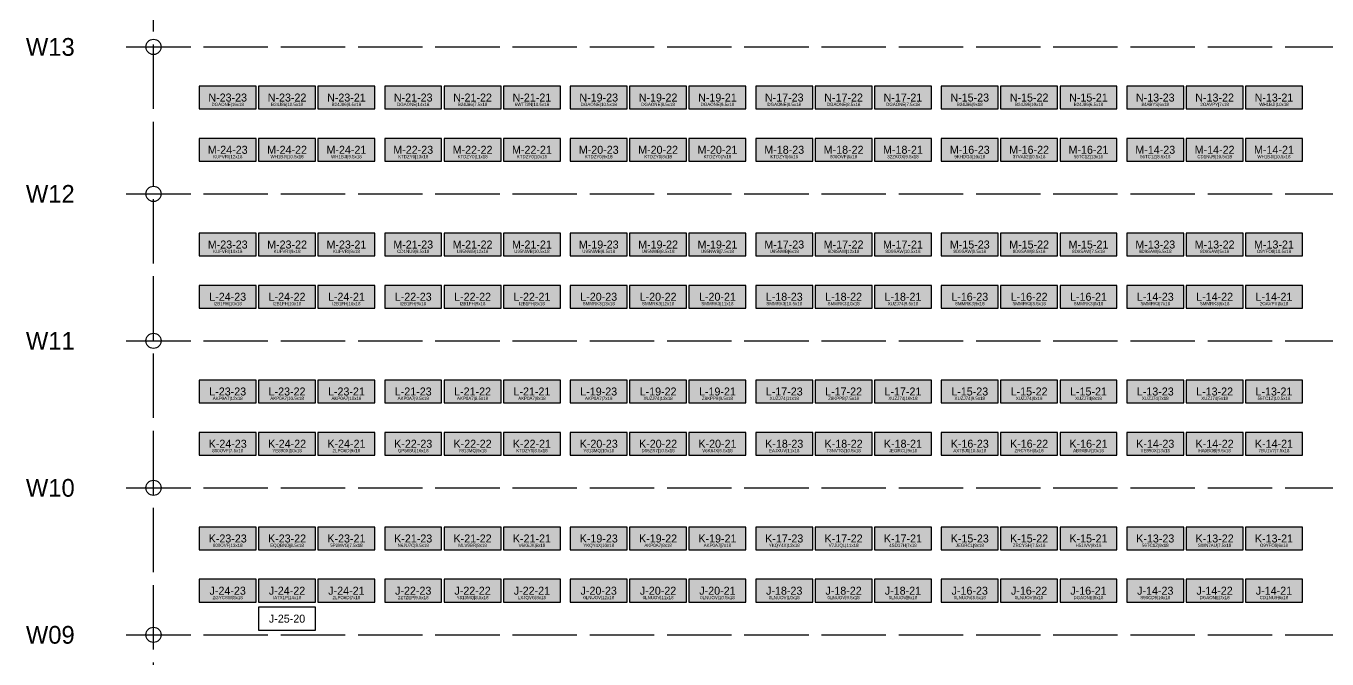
# Model space of a CAD drawing. Header units: metres. Extents: x 0 to 111, y -140 to 53.
# Drawn here: x 0.02 to 25.69, y -40.68 to -28.19 of the extents above; entities that cross this region are included whole.
import ezdxf
from ezdxf.enums import TextEntityAlignment as Align

# ---------------------------------------------------------------- set-up
doc = ezdxf.new("R2010")
doc.units = ezdxf.units.M
doc.linetypes.add('DASHED', pattern=[1.524, 1.27, -0.254])
for name, color, linetype in [('CROSS_AISLES', 4, 'Continuous'), ('LABELS', 7, 'Continuous'), ('RACK_L2', 7, 'Continuous'), ('STOCK_ONLY', 254, 'Continuous'), ('SUPPORT_POINTS', 8, 'Continuous'), ('WALKWAYS', 8, 'Continuous'), ('ZONE_A', 1, 'Continuous'), ('ZONE_B', 30, 'Continuous'), ('ZONE_C', 5, 'Continuous')]:
    doc.layers.add(name, color=color, linetype=linetype)

msp = doc.modelspace()

# ---------------------------------------------------------------- hatches: boundary and pattern name
at = {"layer": 'STOCK_ONLY'}
for points in [[(3.439, -29.826), (4.561, -29.826), (4.561, -29.375), (3.439, -29.375)], [(7.099, -29.826), (8.221, -29.826), (8.221, -29.375), (7.099, -29.375)], [(8.27, -29.826), (9.392, -29.826), (9.392, -29.375), (8.27, -29.375)], [(11.93, -29.826), (13.052, -29.826), (13.052, -29.375), (11.93, -29.375)], [(13.101, -29.826), (14.224, -29.826), (14.224, -29.375), (13.101, -29.375)], [(14.419, -29.826), (15.541, -29.826), (15.541, -29.375), (14.419, -29.375)], [(18.079, -29.826), (19.201, -29.826), (19.201, -29.375), (18.079, -29.375)], [(19.25, -29.826), (20.372, -29.826), (20.372, -29.375), (19.25, -29.375)], [(21.739, -29.826), (22.861, -29.826), (22.861, -29.375), (21.739, -29.375)], [(22.91, -29.826), (24.032, -29.826), (24.032, -29.375), (22.91, -29.375)], [(3.439, -30.857), (4.561, -30.857), (4.561, -30.406), (3.439, -30.406)], [(4.61, -30.857), (5.732, -30.857), (5.732, -30.406), (4.61, -30.406)], [(7.099, -30.857), (8.221, -30.857), (8.221, -30.406), (7.099, -30.406)], [(8.27, -30.857), (9.392, -30.857), (9.392, -30.406), (8.27, -30.406)], [(9.441, -30.857), (10.564, -30.857), (10.564, -30.406), (9.441, -30.406)], [(10.759, -30.857), (11.881, -30.857), (11.881, -30.406), (10.759, -30.406)], [(11.93, -30.857), (13.052, -30.857), (13.052, -30.406), (11.93, -30.406)], [(13.101, -30.857), (14.224, -30.857), (14.224, -30.406), (13.101, -30.406)], [(14.419, -30.857), (15.541, -30.857), (15.541, -30.406), (14.419, -30.406)], [(20.421, -30.857), (21.544, -30.857), (21.544, -30.406), (20.421, -30.406)], [(21.739, -30.857), (22.861, -30.857), (22.861, -30.406), (21.739, -30.406)], [(3.439, -32.726), (4.561, -32.726), (4.561, -32.275), (3.439, -32.275)], [(4.61, -32.726), (5.732, -32.726), (5.732, -32.275), (4.61, -32.275)], [(5.781, -32.726), (6.904, -32.726), (6.904, -32.275), (5.781, -32.275)], [(14.419, -32.726), (15.541, -32.726), (15.541, -32.275), (14.419, -32.275)], [(15.59, -32.726), (16.712, -32.726), (16.712, -32.275), (15.59, -32.275)], [(22.91, -32.726), (24.032, -32.726), (24.032, -32.275), (22.91, -32.275)], [(3.439, -33.757), (4.561, -33.757), (4.561, -33.306), (3.439, -33.306)], [(4.61, -33.757), (5.732, -33.757), (5.732, -33.306), (4.61, -33.306)], [(5.781, -33.757), (6.904, -33.757), (6.904, -33.306), (5.781, -33.306)], [(7.099, -33.757), (8.221, -33.757), (8.221, -33.306), (7.099, -33.306)], [(8.27, -33.757), (9.392, -33.757), (9.392, -33.306), (8.27, -33.306)], [(9.441, -33.757), (10.564, -33.757), (10.564, -33.306), (9.441, -33.306)], [(10.759, -33.757), (11.881, -33.757), (11.881, -33.306), (10.759, -33.306)], [(11.93, -33.757), (13.052, -33.757), (13.052, -33.306), (11.93, -33.306)], [(13.101, -33.757), (14.224, -33.757), (14.224, -33.306), (13.101, -33.306)], [(14.419, -33.757), (15.541, -33.757), (15.541, -33.306), (14.419, -33.306)], [(15.59, -33.757), (16.712, -33.757), (16.712, -33.306), (15.59, -33.306)], [(16.761, -33.757), (17.884, -33.757), (17.884, -33.306), (16.761, -33.306)], [(18.079, -33.757), (19.201, -33.757), (19.201, -33.306), (18.079, -33.306)], [(19.25, -33.757), (20.372, -33.757), (20.372, -33.306), (19.25, -33.306)], [(20.421, -33.757), (21.544, -33.757), (21.544, -33.306), (20.421, -33.306)], [(21.739, -33.757), (22.861, -33.757), (22.861, -33.306), (21.739, -33.306)], [(24.081, -33.757), (25.204, -33.757), (25.204, -33.306), (24.081, -33.306)], [(3.439, -35.626), (4.561, -35.626), (4.561, -35.175), (3.439, -35.175)], [(5.781, -35.626), (6.904, -35.626), (6.904, -35.175), (5.781, -35.175)], [(9.441, -35.626), (10.564, -35.626), (10.564, -35.175), (9.441, -35.175)], [(10.759, -35.626), (11.881, -35.626), (11.881, -35.175), (10.759, -35.175)], [(11.93, -35.626), (13.052, -35.626), (13.052, -35.175), (11.93, -35.175)], [(14.419, -35.626), (15.541, -35.626), (15.541, -35.175), (14.419, -35.175)], [(16.761, -35.626), (17.884, -35.626), (17.884, -35.175), (16.761, -35.175)], [(18.079, -35.626), (19.201, -35.626), (19.201, -35.175), (18.079, -35.175)], [(19.25, -35.626), (20.372, -35.626), (20.372, -35.175), (19.25, -35.175)], [(20.421, -35.626), (21.544, -35.626), (21.544, -35.175), (20.421, -35.175)], [(22.91, -35.626), (24.032, -35.626), (24.032, -35.175), (22.91, -35.175)], [(4.61, -36.657), (5.732, -36.657), (5.732, -36.206), (4.61, -36.206)], [(5.781, -36.657), (6.904, -36.657), (6.904, -36.206), (5.781, -36.206)], [(7.099, -36.657), (8.221, -36.657), (8.221, -36.206), (7.099, -36.206)], [(8.27, -36.657), (9.392, -36.657), (9.392, -36.206), (8.27, -36.206)], [(10.759, -36.657), (11.881, -36.657), (11.881, -36.206), (10.759, -36.206)], [(11.93, -36.657), (13.052, -36.657), (13.052, -36.206), (11.93, -36.206)], [(14.419, -36.657), (15.541, -36.657), (15.541, -36.206), (14.419, -36.206)], [(16.761, -36.657), (17.884, -36.657), (17.884, -36.206), (16.761, -36.206)], [(21.739, -36.657), (22.861, -36.657), (22.861, -36.206), (21.739, -36.206)], [(3.439, -38.526), (4.561, -38.526), (4.561, -38.075), (3.439, -38.075)], [(4.61, -38.526), (5.732, -38.526), (5.732, -38.075), (4.61, -38.075)], [(8.27, -38.526), (9.392, -38.526), (9.392, -38.075), (8.27, -38.075)], [(9.441, -38.526), (10.564, -38.526), (10.564, -38.075), (9.441, -38.075)], [(10.759, -38.526), (11.881, -38.526), (11.881, -38.075), (10.759, -38.075)], [(11.93, -38.526), (13.052, -38.526), (13.052, -38.075), (11.93, -38.075)], [(14.419, -38.526), (15.541, -38.526), (15.541, -38.075), (14.419, -38.075)], [(15.59, -38.526), (16.712, -38.526), (16.712, -38.075), (15.59, -38.075)], [(18.079, -38.526), (19.201, -38.526), (19.201, -38.075), (18.079, -38.075)], [(21.739, -38.526), (22.861, -38.526), (22.861, -38.075), (21.739, -38.075)], [(5.781, -39.557), (6.904, -39.557), (6.904, -39.106), (5.781, -39.106)], [(10.759, -39.557), (11.881, -39.557), (11.881, -39.106), (10.759, -39.106)], [(11.93, -39.557), (13.052, -39.557), (13.052, -39.106), (11.93, -39.106)], [(13.101, -39.557), (14.224, -39.557), (14.224, -39.106), (13.101, -39.106)], [(14.419, -39.557), (15.541, -39.557), (15.541, -39.106), (14.419, -39.106)], [(15.59, -39.557), (16.712, -39.557), (16.712, -39.106), (15.59, -39.106)], [(16.761, -39.557), (17.884, -39.557), (17.884, -39.106), (16.761, -39.106)], [(18.079, -39.557), (19.201, -39.557), (19.201, -39.106), (18.079, -39.106)], [(19.25, -39.557), (20.372, -39.557), (20.372, -39.106), (19.25, -39.106)]]:
    msp.add_hatch(color=254, dxfattribs=at).paths.add_polyline_path(points)
at = {"layer": 'ZONE_A'}
for points in [[(10.759, -29.826), (11.881, -29.826), (11.881, -29.375), (10.759, -29.375)], [(15.59, -29.826), (16.712, -29.826), (16.712, -29.375), (15.59, -29.375)], [(16.761, -29.826), (17.884, -29.826), (17.884, -29.375), (16.761, -29.375)], [(24.081, -29.826), (25.204, -29.826), (25.204, -29.375), (24.081, -29.375)], [(5.781, -30.857), (6.904, -30.857), (6.904, -30.406), (5.781, -30.406)], [(16.761, -30.857), (17.884, -30.857), (17.884, -30.406), (16.761, -30.406)], [(19.25, -30.857), (20.372, -30.857), (20.372, -30.406), (19.25, -30.406)], [(22.91, -30.857), (24.032, -30.857), (24.032, -30.406), (22.91, -30.406)], [(24.081, -30.857), (25.204, -30.857), (25.204, -30.406), (24.081, -30.406)], [(7.099, -32.726), (8.221, -32.726), (8.221, -32.275), (7.099, -32.275)], [(8.27, -32.726), (9.392, -32.726), (9.392, -32.275), (8.27, -32.275)], [(9.441, -32.726), (10.564, -32.726), (10.564, -32.275), (9.441, -32.275)], [(10.759, -32.726), (11.881, -32.726), (11.881, -32.275), (10.759, -32.275)], [(11.93, -32.726), (13.052, -32.726), (13.052, -32.275), (11.93, -32.275)], [(16.761, -32.726), (17.884, -32.726), (17.884, -32.275), (16.761, -32.275)], [(18.079, -32.726), (19.201, -32.726), (19.201, -32.275), (18.079, -32.275)], [(19.25, -32.726), (20.372, -32.726), (20.372, -32.275), (19.25, -32.275)], [(20.421, -32.726), (21.544, -32.726), (21.544, -32.275), (20.421, -32.275)], [(24.081, -32.726), (25.204, -32.726), (25.204, -32.275), (24.081, -32.275)], [(4.61, -35.626), (5.732, -35.626), (5.732, -35.175), (4.61, -35.175)], [(7.099, -35.626), (8.221, -35.626), (8.221, -35.175), (7.099, -35.175)], [(8.27, -35.626), (9.392, -35.626), (9.392, -35.175), (8.27, -35.175)], [(13.101, -35.626), (14.224, -35.626), (14.224, -35.175), (13.101, -35.175)], [(15.59, -35.626), (16.712, -35.626), (16.712, -35.175), (15.59, -35.175)], [(24.081, -35.626), (25.204, -35.626), (25.204, -35.175), (24.081, -35.175)], [(9.441, -36.657), (10.564, -36.657), (10.564, -36.206), (9.441, -36.206)], [(19.25, -36.657), (20.372, -36.657), (20.372, -36.206), (19.25, -36.206)], [(20.421, -36.657), (21.544, -36.657), (21.544, -36.206), (20.421, -36.206)], [(13.101, -38.526), (14.224, -38.526), (14.224, -38.075), (13.101, -38.075)], [(19.25, -38.526), (20.372, -38.526), (20.372, -38.075), (19.25, -38.075)], [(24.081, -38.526), (25.204, -38.526), (25.204, -38.075), (24.081, -38.075)], [(8.27, -39.557), (9.392, -39.557), (9.392, -39.106), (8.27, -39.106)], [(9.441, -39.557), (10.564, -39.557), (10.564, -39.106), (9.441, -39.106)], [(20.421, -39.557), (21.544, -39.557), (21.544, -39.106), (20.421, -39.106)], [(21.739, -39.557), (22.861, -39.557), (22.861, -39.106), (21.739, -39.106)], [(22.91, -39.557), (24.032, -39.557), (24.032, -39.106), (22.91, -39.106)]]:
    msp.add_hatch(color=1, dxfattribs=at).paths.add_polyline_path(points)
at = {"layer": 'ZONE_B'}
for points in [[(4.61, -29.826), (5.732, -29.826), (5.732, -29.375), (4.61, -29.375)], [(5.781, -29.826), (6.904, -29.826), (6.904, -29.375), (5.781, -29.375)], [(15.59, -30.857), (16.712, -30.857), (16.712, -30.406), (15.59, -30.406)], [(18.079, -30.857), (19.201, -30.857), (19.201, -30.406), (18.079, -30.406)], [(13.101, -32.726), (14.224, -32.726), (14.224, -32.275), (13.101, -32.275)], [(21.739, -32.726), (22.861, -32.726), (22.861, -32.275), (21.739, -32.275)], [(22.91, -33.757), (24.032, -33.757), (24.032, -33.306), (22.91, -33.306)], [(21.739, -35.626), (22.861, -35.626), (22.861, -35.175), (21.739, -35.175)], [(3.439, -36.657), (4.561, -36.657), (4.561, -36.206), (3.439, -36.206)], [(15.59, -36.657), (16.712, -36.657), (16.712, -36.206), (15.59, -36.206)], [(18.079, -36.657), (19.201, -36.657), (19.201, -36.206), (18.079, -36.206)], [(22.91, -36.657), (24.032, -36.657), (24.032, -36.206), (22.91, -36.206)], [(24.081, -36.657), (25.204, -36.657), (25.204, -36.206), (24.081, -36.206)], [(5.781, -38.526), (6.904, -38.526), (6.904, -38.075), (5.781, -38.075)], [(3.439, -39.557), (4.561, -39.557), (4.561, -39.106), (3.439, -39.106)], [(7.099, -39.557), (8.221, -39.557), (8.221, -39.106), (7.099, -39.106)], [(24.081, -39.557), (25.204, -39.557), (25.204, -39.106), (24.081, -39.106)]]:
    msp.add_hatch(color=30, dxfattribs=at).paths.add_polyline_path(points)
at = {"layer": 'ZONE_C'}
for points in [[(9.441, -29.826), (10.564, -29.826), (10.564, -29.375), (9.441, -29.375)], [(20.421, -29.826), (21.544, -29.826), (21.544, -29.375), (20.421, -29.375)], [(13.101, -36.657), (14.224, -36.657), (14.224, -36.206), (13.101, -36.206)], [(7.099, -38.526), (8.221, -38.526), (8.221, -38.075), (7.099, -38.075)], [(16.761, -38.526), (17.884, -38.526), (17.884, -38.075), (16.761, -38.075)], [(20.421, -38.526), (21.544, -38.526), (21.544, -38.075), (20.421, -38.075)], [(22.91, -38.526), (24.032, -38.526), (24.032, -38.075), (22.91, -38.075)], [(4.61, -39.557), (5.732, -39.557), (5.732, -39.106), (4.61, -39.106)]]:
    msp.add_hatch(color=5, dxfattribs=at).paths.add_polyline_path(points)

# ---------------------------------------------------------------- linework, layer by layer
at = {"layer": 'CROSS_AISLES', "linetype": 'DASHED'}
msp.add_line((2.536, -66.4), (2.536, -16), dxfattribs=at)
at = {"layer": 'RACK_L2'}
for points in [[(3.439, -29.826), (4.561, -29.826), (4.561, -29.375), (3.439, -29.375)], [(4.61, -29.826), (5.732, -29.826), (5.732, -29.375), (4.61, -29.375)], [(5.781, -29.826), (6.904, -29.826), (6.904, -29.375), (5.781, -29.375)], [(7.099, -29.826), (8.221, -29.826), (8.221, -29.375), (7.099, -29.375)], [(8.27, -29.826), (9.392, -29.826), (9.392, -29.375), (8.27, -29.375)], [(9.441, -29.826), (10.564, -29.826), (10.564, -29.375), (9.441, -29.375)], [(10.759, -29.826), (11.881, -29.826), (11.881, -29.375), (10.759, -29.375)], [(11.93, -29.826), (13.052, -29.826), (13.052, -29.375), (11.93, -29.375)], [(13.101, -29.826), (14.224, -29.826), (14.224, -29.375), (13.101, -29.375)], [(14.419, -29.826), (15.541, -29.826), (15.541, -29.375), (14.419, -29.375)], [(15.59, -29.826), (16.712, -29.826), (16.712, -29.375), (15.59, -29.375)], [(16.761, -29.826), (17.884, -29.826), (17.884, -29.375), (16.761, -29.375)], [(18.079, -29.826), (19.201, -29.826), (19.201, -29.375), (18.079, -29.375)], [(19.25, -29.826), (20.372, -29.826), (20.372, -29.375), (19.25, -29.375)], [(20.421, -29.826), (21.544, -29.826), (21.544, -29.375), (20.421, -29.375)], [(21.739, -29.826), (22.861, -29.826), (22.861, -29.375), (21.739, -29.375)], [(22.91, -29.826), (24.032, -29.826), (24.032, -29.375), (22.91, -29.375)], [(24.081, -29.826), (25.204, -29.826), (25.204, -29.375), (24.081, -29.375)], [(3.439, -30.857), (4.561, -30.857), (4.561, -30.406), (3.439, -30.406)], [(4.61, -30.857), (5.732, -30.857), (5.732, -30.406), (4.61, -30.406)], [(5.781, -30.857), (6.904, -30.857), (6.904, -30.406), (5.781, -30.406)], [(7.099, -30.857), (8.221, -30.857), (8.221, -30.406), (7.099, -30.406)], [(8.27, -30.857), (9.392, -30.857), (9.392, -30.406), (8.27, -30.406)], [(9.441, -30.857), (10.564, -30.857), (10.564, -30.406), (9.441, -30.406)], [(10.759, -30.857), (11.881, -30.857), (11.881, -30.406), (10.759, -30.406)], [(11.93, -30.857), (13.052, -30.857), (13.052, -30.406), (11.93, -30.406)], [(13.101, -30.857), (14.224, -30.857), (14.224, -30.406), (13.101, -30.406)], [(14.419, -30.857), (15.541, -30.857), (15.541, -30.406), (14.419, -30.406)], [(15.59, -30.857), (16.712, -30.857), (16.712, -30.406), (15.59, -30.406)], [(16.761, -30.857), (17.884, -30.857), (17.884, -30.406), (16.761, -30.406)], [(18.079, -30.857), (19.201, -30.857), (19.201, -30.406), (18.079, -30.406)], [(19.25, -30.857), (20.372, -30.857), (20.372, -30.406), (19.25, -30.406)], [(20.421, -30.857), (21.544, -30.857), (21.544, -30.406), (20.421, -30.406)], [(21.739, -30.857), (22.861, -30.857), (22.861, -30.406), (21.739, -30.406)], [(22.91, -30.857), (24.032, -30.857), (24.032, -30.406), (22.91, -30.406)], [(24.081, -30.857), (25.204, -30.857), (25.204, -30.406), (24.081, -30.406)], [(3.439, -32.726), (4.561, -32.726), (4.561, -32.275), (3.439, -32.275)], [(4.61, -32.726), (5.732, -32.726), (5.732, -32.275), (4.61, -32.275)], [(5.781, -32.726), (6.904, -32.726), (6.904, -32.275), (5.781, -32.275)], [(7.099, -32.726), (8.221, -32.726), (8.221, -32.275), (7.099, -32.275)], [(8.27, -32.726), (9.392, -32.726), (9.392, -32.275), (8.27, -32.275)], [(9.441, -32.726), (10.564, -32.726), (10.564, -32.275), (9.441, -32.275)], [(10.759, -32.726), (11.881, -32.726), (11.881, -32.275), (10.759, -32.275)], [(11.93, -32.726), (13.052, -32.726), (13.052, -32.275), (11.93, -32.275)], [(13.101, -32.726), (14.224, -32.726), (14.224, -32.275), (13.101, -32.275)], [(14.419, -32.726), (15.541, -32.726), (15.541, -32.275), (14.419, -32.275)], [(15.59, -32.726), (16.712, -32.726), (16.712, -32.275), (15.59, -32.275)], [(16.761, -32.726), (17.884, -32.726), (17.884, -32.275), (16.761, -32.275)], [(18.079, -32.726), (19.201, -32.726), (19.201, -32.275), (18.079, -32.275)], [(19.25, -32.726), (20.372, -32.726), (20.372, -32.275), (19.25, -32.275)], [(20.421, -32.726), (21.544, -32.726), (21.544, -32.275), (20.421, -32.275)], [(21.739, -32.726), (22.861, -32.726), (22.861, -32.275), (21.739, -32.275)], [(22.91, -32.726), (24.032, -32.726), (24.032, -32.275), (22.91, -32.275)], [(24.081, -32.726), (25.204, -32.726), (25.204, -32.275), (24.081, -32.275)], [(3.439, -33.757), (4.561, -33.757), (4.561, -33.306), (3.439, -33.306)], [(4.61, -33.757), (5.732, -33.757), (5.732, -33.306), (4.61, -33.306)], [(5.781, -33.757), (6.904, -33.757), (6.904, -33.306), (5.781, -33.306)], [(7.099, -33.757), (8.221, -33.757), (8.221, -33.306), (7.099, -33.306)], [(8.27, -33.757), (9.392, -33.757), (9.392, -33.306), (8.27, -33.306)], [(9.441, -33.757), (10.564, -33.757), (10.564, -33.306), (9.441, -33.306)], [(10.759, -33.757), (11.881, -33.757), (11.881, -33.306), (10.759, -33.306)], [(11.93, -33.757), (13.052, -33.757), (13.052, -33.306), (11.93, -33.306)], [(13.101, -33.757), (14.224, -33.757), (14.224, -33.306), (13.101, -33.306)], [(14.419, -33.757), (15.541, -33.757), (15.541, -33.306), (14.419, -33.306)], [(15.59, -33.757), (16.712, -33.757), (16.712, -33.306), (15.59, -33.306)], [(16.761, -33.757), (17.884, -33.757), (17.884, -33.306), (16.761, -33.306)], [(18.079, -33.757), (19.201, -33.757), (19.201, -33.306), (18.079, -33.306)], [(19.25, -33.757), (20.372, -33.757), (20.372, -33.306), (19.25, -33.306)], [(20.421, -33.757), (21.544, -33.757), (21.544, -33.306), (20.421, -33.306)], [(21.739, -33.757), (22.861, -33.757), (22.861, -33.306), (21.739, -33.306)], [(22.91, -33.757), (24.032, -33.757), (24.032, -33.306), (22.91, -33.306)], [(24.081, -33.757), (25.204, -33.757), (25.204, -33.306), (24.081, -33.306)], [(3.439, -35.626), (4.561, -35.626), (4.561, -35.175), (3.439, -35.175)], [(4.61, -35.626), (5.732, -35.626), (5.732, -35.175), (4.61, -35.175)], [(5.781, -35.626), (6.904, -35.626), (6.904, -35.175), (5.781, -35.175)], [(7.099, -35.626), (8.221, -35.626), (8.221, -35.175), (7.099, -35.175)], [(8.27, -35.626), (9.392, -35.626), (9.392, -35.175), (8.27, -35.175)], [(9.441, -35.626), (10.564, -35.626), (10.564, -35.175), (9.441, -35.175)], [(10.759, -35.626), (11.881, -35.626), (11.881, -35.175), (10.759, -35.175)], [(11.93, -35.626), (13.052, -35.626), (13.052, -35.175), (11.93, -35.175)], [(13.101, -35.626), (14.224, -35.626), (14.224, -35.175), (13.101, -35.175)], [(14.419, -35.626), (15.541, -35.626), (15.541, -35.175), (14.419, -35.175)], [(15.59, -35.626), (16.712, -35.626), (16.712, -35.175), (15.59, -35.175)], [(16.761, -35.626), (17.884, -35.626), (17.884, -35.175), (16.761, -35.175)], [(18.079, -35.626), (19.201, -35.626), (19.201, -35.175), (18.079, -35.175)], [(19.25, -35.626), (20.372, -35.626), (20.372, -35.175), (19.25, -35.175)], [(20.421, -35.626), (21.544, -35.626), (21.544, -35.175), (20.421, -35.175)], [(21.739, -35.626), (22.861, -35.626), (22.861, -35.175), (21.739, -35.175)], [(22.91, -35.626), (24.032, -35.626), (24.032, -35.175), (22.91, -35.175)], [(24.081, -35.626), (25.204, -35.626), (25.204, -35.175), (24.081, -35.175)], [(3.439, -36.657), (4.561, -36.657), (4.561, -36.206), (3.439, -36.206)], [(4.61, -36.657), (5.732, -36.657), (5.732, -36.206), (4.61, -36.206)], [(5.781, -36.657), (6.904, -36.657), (6.904, -36.206), (5.781, -36.206)], [(7.099, -36.657), (8.221, -36.657), (8.221, -36.206), (7.099, -36.206)], [(8.27, -36.657), (9.392, -36.657), (9.392, -36.206), (8.27, -36.206)], [(9.441, -36.657), (10.564, -36.657), (10.564, -36.206), (9.441, -36.206)], [(10.759, -36.657), (11.881, -36.657), (11.881, -36.206), (10.759, -36.206)], [(11.93, -36.657), (13.052, -36.657), (13.052, -36.206), (11.93, -36.206)], [(13.101, -36.657), (14.224, -36.657), (14.224, -36.206), (13.101, -36.206)], [(14.419, -36.657), (15.541, -36.657), (15.541, -36.206), (14.419, -36.206)], [(15.59, -36.657), (16.712, -36.657), (16.712, -36.206), (15.59, -36.206)], [(16.761, -36.657), (17.884, -36.657), (17.884, -36.206), (16.761, -36.206)], [(18.079, -36.657), (19.201, -36.657), (19.201, -36.206), (18.079, -36.206)], [(19.25, -36.657), (20.372, -36.657), (20.372, -36.206), (19.25, -36.206)], [(20.421, -36.657), (21.544, -36.657), (21.544, -36.206), (20.421, -36.206)], [(21.739, -36.657), (22.861, -36.657), (22.861, -36.206), (21.739, -36.206)], [(22.91, -36.657), (24.032, -36.657), (24.032, -36.206), (22.91, -36.206)], [(24.081, -36.657), (25.204, -36.657), (25.204, -36.206), (24.081, -36.206)], [(3.439, -38.526), (4.561, -38.526), (4.561, -38.075), (3.439, -38.075)], [(4.61, -38.526), (5.732, -38.526), (5.732, -38.075), (4.61, -38.075)], [(5.781, -38.526), (6.904, -38.526), (6.904, -38.075), (5.781, -38.075)], [(7.099, -38.526), (8.221, -38.526), (8.221, -38.075), (7.099, -38.075)], [(8.27, -38.526), (9.392, -38.526), (9.392, -38.075), (8.27, -38.075)], [(9.441, -38.526), (10.564, -38.526), (10.564, -38.075), (9.441, -38.075)], [(10.759, -38.526), (11.881, -38.526), (11.881, -38.075), (10.759, -38.075)], [(11.93, -38.526), (13.052, -38.526), (13.052, -38.075), (11.93, -38.075)], [(13.101, -38.526), (14.224, -38.526), (14.224, -38.075), (13.101, -38.075)], [(14.419, -38.526), (15.541, -38.526), (15.541, -38.075), (14.419, -38.075)], [(15.59, -38.526), (16.712, -38.526), (16.712, -38.075), (15.59, -38.075)], [(16.761, -38.526), (17.884, -38.526), (17.884, -38.075), (16.761, -38.075)], [(18.079, -38.526), (19.201, -38.526), (19.201, -38.075), (18.079, -38.075)], [(19.25, -38.526), (20.372, -38.526), (20.372, -38.075), (19.25, -38.075)], [(20.421, -38.526), (21.544, -38.526), (21.544, -38.075), (20.421, -38.075)], [(21.739, -38.526), (22.861, -38.526), (22.861, -38.075), (21.739, -38.075)], [(22.91, -38.526), (24.032, -38.526), (24.032, -38.075), (22.91, -38.075)], [(24.081, -38.526), (25.204, -38.526), (25.204, -38.075), (24.081, -38.075)], [(3.439, -39.557), (4.561, -39.557), (4.561, -39.106), (3.439, -39.106)], [(4.61, -39.557), (5.732, -39.557), (5.732, -39.106), (4.61, -39.106)], [(5.781, -39.557), (6.904, -39.557), (6.904, -39.106), (5.781, -39.106)], [(7.099, -39.557), (8.221, -39.557), (8.221, -39.106), (7.099, -39.106)], [(8.27, -39.557), (9.392, -39.557), (9.392, -39.106), (8.27, -39.106)], [(9.441, -39.557), (10.564, -39.557), (10.564, -39.106), (9.441, -39.106)], [(10.759, -39.557), (11.881, -39.557), (11.881, -39.106), (10.759, -39.106)], [(11.93, -39.557), (13.052, -39.557), (13.052, -39.106), (11.93, -39.106)], [(13.101, -39.557), (14.224, -39.557), (14.224, -39.106), (13.101, -39.106)], [(14.419, -39.557), (15.541, -39.557), (15.541, -39.106), (14.419, -39.106)], [(15.59, -39.557), (16.712, -39.557), (16.712, -39.106), (15.59, -39.106)], [(16.761, -39.557), (17.884, -39.557), (17.884, -39.106), (16.761, -39.106)], [(18.079, -39.557), (19.201, -39.557), (19.201, -39.106), (18.079, -39.106)], [(19.25, -39.557), (20.372, -39.557), (20.372, -39.106), (19.25, -39.106)], [(20.421, -39.557), (21.544, -39.557), (21.544, -39.106), (20.421, -39.106)], [(21.739, -39.557), (22.861, -39.557), (22.861, -39.106), (21.739, -39.106)], [(22.91, -39.557), (24.032, -39.557), (24.032, -39.106), (22.91, -39.106)], [(24.081, -39.557), (25.204, -39.557), (25.204, -39.106), (24.081, -39.106)], [(4.61, -40.107), (5.732, -40.107), (5.732, -39.656), (4.61, -39.656)]]:
    msp.add_lwpolyline(points, close=True, dxfattribs=at)
at = {"layer": 'SUPPORT_POINTS'}
for centre in [(2.536, -28.601), (2.536, -31.501), (2.536, -34.401), (2.536, -37.301), (2.536, -40.201)]:
    msp.add_circle(centre, 0.15, dxfattribs=at)
at = {"layer": 'WALKWAYS', "linetype": 'DASHED'}
for p, q in [((2, -28.601), (48.456, -28.601)), ((2, -31.501), (48.456, -31.501)), ((2, -34.401), (48.456, -34.401)), ((2, -37.301), (48.456, -37.301)), ((2, -40.201), (48.456, -40.201))]:
    msp.add_line(p, q, dxfattribs=at)

# ---------------------------------------------------------------- texts
at = {"layer": 'LABELS'}
for s, height, p in [('N-23-23', 0.1579, (4, -29.6)), ('DGAONE|16x18', 0.06314, (4, -29.735)), ('N-23-22', 0.1579, (5.171, -29.6)), ('B24J86|10.5x18', 0.06314, (5.171, -29.735)), ('N-23-21', 0.1579, (6.342, -29.6)), ('B24J86|9.5x18', 0.06314, (6.342, -29.735)), ('N-21-23', 0.1579, (7.66, -29.6)), ('DGAONE|14x18', 0.06314, (7.66, -29.735)), ('N-21-22', 0.1579, (8.831, -29.6)), ('B24J86|7.5x18', 0.06314, (8.831, -29.735)), ('N-21-21', 0.1579, (10.002, -29.6)), ('6WT73N|10.5x18', 0.06314, (10.002, -29.735)), ('N-19-23', 0.1579, (11.32, -29.6)), ('DGAONE|10.5x18', 0.06314, (11.32, -29.735)), ('N-19-22', 0.1579, (12.491, -29.6)), ('DGAONE|9.5x18', 0.06314, (12.491, -29.735)), ('N-19-21', 0.1579, (13.662, -29.6)), ('DGAONE|9.5x18', 0.06314, (13.662, -29.735)), ('N-17-23', 0.1579, (14.98, -29.6)), ('DGAONE|8.5x18', 0.06314, (14.98, -29.735)), ('N-17-22', 0.1579, (16.151, -29.6)), ('DGAONE|8.5x18', 0.06314, (16.151, -29.735)), ('N-17-21', 0.1579, (17.322, -29.6)), ('DGAONE|7.5x18', 0.06314, (17.322, -29.735)), ('N-15-23', 0.1579, (18.64, -29.6)), ('B24J86|9x18', 0.06314, (18.64, -29.735)), ('N-15-22', 0.1579, (19.811, -29.6)), ('B24J86|10x18', 0.06314, (19.811, -29.735)), ('N-15-21', 0.1579, (20.982, -29.6)), ('B24J86|6.5x18', 0.06314, (20.982, -29.735)), ('N-13-23', 0.1579, (22.3, -29.6)), ('84ABYS|6x18', 0.06314, (22.3, -29.735)), ('N-13-22', 0.1579, (23.471, -29.6)), ('2OAVPY|7x18', 0.06314, (23.471, -29.735)), ('N-13-21', 0.1579, (24.642, -29.6)), ('WH1BJI|10x18', 0.06314, (24.642, -29.735)), ('M-24-23', 0.1579, (4, -30.631)), ('KUFVRI|12x18', 0.06314, (4, -30.766)), ('M-24-22', 0.1579, (5.171, -30.631)), ('WH1BJI|10.5x18', 0.06314, (5.171, -30.766)), ('M-24-21', 0.1579, (6.342, -30.631)), ('WH1BJI|9.5x18', 0.06314, (6.342, -30.766)), ('M-22-23', 0.1579, (7.66, -30.631)), ('KTDZY0|13x18', 0.06314, (7.66, -30.766)), ('M-22-22', 0.1579, (8.831, -30.631)), ('KTDZY0|11x18', 0.06314, (8.831, -30.766)), ('M-22-21', 0.1579, (10.002, -30.631)), ('KTDZY0|10x18', 0.06314, (10.002, -30.766)), ('M-20-23', 0.1579, (11.32, -30.631)), ('KTDZY0|9x18', 0.06314, (11.32, -30.766)), ('M-20-22', 0.1579, (12.491, -30.631)), ('KTDZY0|8x18', 0.06314, (12.491, -30.766)), ('M-20-21', 0.1579, (13.662, -30.631)), ('KTDZY0|7x18', 0.06314, (13.662, -30.766)), ('M-18-23', 0.1579, (14.98, -30.631)), ('KTDZY0|6x18', 0.06314, (14.98, -30.766)), ('M-18-22', 0.1579, (16.151, -30.631)), ('800OVF|8x18', 0.06314, (16.151, -30.766)), ('M-18-21', 0.1579, (17.322, -30.631)), ('32ZKOX|9.5x18', 0.06314, (17.322, -30.766)), ('M-16-23', 0.1579, (18.64, -30.631)), ('9KHDG3|10x18', 0.06314, (18.64, -30.766)), ('M-16-22', 0.1579, (19.811, -30.631)), ('37VA62|10.5x18', 0.06314, (19.811, -30.766)), ('M-16-21', 0.1579, (20.982, -30.631)), ('56TC1Z|13x18', 0.06314, (20.982, -30.766)), ('M-14-23', 0.1579, (22.3, -30.631)), ('56TC1Z|8.5x18', 0.06314, (22.3, -30.766)), ('M-14-22', 0.1579, (23.471, -30.631)), ('CD1NU9|10.5x18', 0.06314, (23.471, -30.766)), ('M-14-21', 0.1579, (24.642, -30.631)), ('WH1BJI|10.5x18', 0.06314, (24.642, -30.766)), ('M-23-23', 0.1579, (4, -32.5)), ('M-23-22', 0.1579, (5.171, -32.5)), ('M-23-21', 0.1579, (6.342, -32.5)), ('M-21-23', 0.1579, (7.66, -32.5)), ('M-21-22', 0.1579, (8.831, -32.5)), ('M-21-21', 0.1579, (10.002, -32.5)), ('M-19-23', 0.1579, (11.32, -32.5)), ('M-19-22', 0.1579, (12.491, -32.5)), ('M-19-21', 0.1579, (13.662, -32.5)), ('M-17-23', 0.1579, (14.98, -32.5)), ('M-17-22', 0.1579, (16.151, -32.5)), ('M-17-21', 0.1579, (17.322, -32.5)), ('M-15-23', 0.1579, (18.64, -32.5)), ('M-15-22', 0.1579, (19.811, -32.5)), ('M-15-21', 0.1579, (20.982, -32.5)), ('M-13-23', 0.1579, (22.3, -32.5)), ('M-13-22', 0.1579, (23.471, -32.5)), ('M-13-21', 0.1579, (24.642, -32.5)), ('KUFVRI|10x18', 0.06314, (4, -32.635)), ('KUFVRI|9x18', 0.06314, (5.171, -32.635)), ('KUFVRI|8x18', 0.06314, (6.342, -32.635)), ('CD1NU9|8.5x18', 0.06314, (7.66, -32.635)), ('U95NWB|12x18', 0.06314, (8.831, -32.635)), ('U95NWB|10.5x18', 0.06314, (10.002, -32.635)), ('U95NWB|9.5x18', 0.06314, (11.32, -32.635)), ('U95NWB|8.5x18', 0.06314, (12.491, -32.635)), ('U95NWB|7.5x18', 0.06314, (13.662, -32.635)), ('U95NWB|6x18', 0.06314, (14.98, -32.635)), ('8D9SAW|12x18', 0.06314, (16.151, -32.635)), ('8D9SAW|10.5x18', 0.06314, (17.322, -32.635)), ('8D9SAW|9.5x18', 0.06314, (18.64, -32.635)), ('8D9SAW|8.5x18', 0.06314, (19.811, -32.635)), ('8D9SAW|7.5x18', 0.06314, (20.982, -32.635)), ('8D9SAW|6.5x18', 0.06314, (22.3, -32.635)), ('8D9SAW|5x18', 0.06314, (23.471, -32.635)), ('O9YFO8|10.5x18', 0.06314, (24.642, -32.635)), ('L-24-23', 0.1579, (4, -33.531)), ('L-24-22', 0.1579, (5.171, -33.531)), ('L-24-21', 0.1579, (6.342, -33.531)), ('L-22-23', 0.1579, (7.66, -33.531)), ('L-22-22', 0.1579, (8.831, -33.531)), ('L-22-21', 0.1579, (10.002, -33.531)), ('L-20-23', 0.1579, (11.32, -33.531)), ('L-20-22', 0.1579, (12.491, -33.531)), ('L-20-21', 0.1579, (13.662, -33.531)), ('L-18-23', 0.1579, (14.98, -33.531)), ('L-18-22', 0.1579, (16.151, -33.531)), ('L-18-21', 0.1579, (17.322, -33.531)), ('L-16-23', 0.1579, (18.64, -33.531)), ('L-16-22', 0.1579, (19.811, -33.531)), ('L-16-21', 0.1579, (20.982, -33.531)), ('L-14-23', 0.1579, (22.3, -33.531)), ('L-14-22', 0.1579, (23.471, -33.531)), ('L-14-21', 0.1579, (24.642, -33.531)), ('I2B1FH|10x18', 0.06314, (4, -33.666)), ('I2B1FH|10x18', 0.06314, (5.171, -33.666)), ('I2B1FH|10x18', 0.06314, (6.342, -33.666)), ('I2B1FH|9x18', 0.06314, (7.66, -33.666)), ('I2B1FH|9x18', 0.06314, (8.831, -33.666)), ('I2B1FH|8x18', 0.06314, (10.002, -33.666)), ('SMMRK3|13x18', 0.06314, (11.32, -33.666)), ('SMMRK3|12x18', 0.06314, (12.491, -33.666)), ('SMMRK3|11x18', 0.06314, (13.662, -33.666)), ('SMMRK3|10.5x18', 0.06314, (14.98, -33.666)), ('SMMRK3|10x18', 0.06314, (16.151, -33.666)), ('XUZJ74|9.5x18', 0.06314, (17.322, -33.666)), ('SMMRK3|9x18', 0.06314, (18.64, -33.666)), ('SMMRK3|8.5x18', 0.06314, (19.811, -33.666)), ('SMMRK3|8x18', 0.06314, (20.982, -33.666)), ('SMMRK3|7x18', 0.06314, (22.3, -33.666)), ('SMMRK3|5x18', 0.06314, (23.471, -33.666)), ('2OAVPY|8x18', 0.06314, (24.642, -33.666)), ('L-23-23', 0.1579, (4, -35.4)), ('L-23-22', 0.1579, (5.171, -35.4)), ('L-23-21', 0.1579, (6.342, -35.4)), ('L-21-23', 0.1579, (7.66, -35.4)), ('L-21-22', 0.1579, (8.831, -35.4)), ('L-21-21', 0.1579, (10.002, -35.4)), ('L-19-23', 0.1579, (11.32, -35.4)), ('L-19-22', 0.1579, (12.491, -35.4)), ('L-19-21', 0.1579, (13.662, -35.4)), ('L-17-23', 0.1579, (14.98, -35.4)), ('L-17-22', 0.1579, (16.151, -35.4)), ('L-17-21', 0.1579, (17.322, -35.4)), ('L-15-23', 0.1579, (18.64, -35.4)), ('L-15-22', 0.1579, (19.811, -35.4)), ('L-15-21', 0.1579, (20.982, -35.4)), ('L-13-23', 0.1579, (22.3, -35.4)), ('L-13-22', 0.1579, (23.471, -35.4)), ('L-13-21', 0.1579, (24.642, -35.4)), ('AKP0A7|12x18', 0.06314, (4, -35.535)), ('AKP0A7|10.5x18', 0.06314, (5.171, -35.535)), ('AKP0A7|10x18', 0.06314, (6.342, -35.535)), ('AKP0A7|9.5x18', 0.06314, (7.66, -35.535)), ('AKP0A7|8.5x18', 0.06314, (8.831, -35.535)), ('AKP0A7|8x18', 0.06314, (10.002, -35.535)), ('AKP0A7|7x18', 0.06314, (11.32, -35.535)), ('XUZJ74|13x18', 0.06314, (12.491, -35.535)), ('Z8KPP8|9.5x18', 0.06314, (13.662, -35.535)), ('XUZJ74|11x18', 0.06314, (14.98, -35.535)), ('Z8KPP8|7.5x18', 0.06314, (16.151, -35.535)), ('XUZJ74|10x18', 0.06314, (17.322, -35.535)), ('XUZJ74|9.5x18', 0.06314, (18.64, -35.535)), ('XUZJ74|9x18', 0.06314, (19.811, -35.535)), ('XUZJ74|8x18', 0.06314, (20.982, -35.535)), ('XUZJ74|7x18', 0.06314, (22.3, -35.535)), ('XUZJ74|5x18', 0.06314, (23.471, -35.535)), ('56TC1Z|10.5x18', 0.06314, (24.642, -35.535)), ('K-24-23', 0.1579, (4, -36.431)), ('K-24-22', 0.1579, (5.171, -36.431)), ('K-24-21', 0.1579, (6.342, -36.431)), ('K-22-23', 0.1579, (7.66, -36.431)), ('K-22-22', 0.1579, (8.831, -36.431)), ('K-22-21', 0.1579, (10.002, -36.431)), ('K-20-23', 0.1579, (11.32, -36.431)), ('K-20-22', 0.1579, (12.491, -36.431)), ('K-20-21', 0.1579, (13.662, -36.431)), ('K-18-23', 0.1579, (14.98, -36.431)), ('K-18-22', 0.1579, (16.151, -36.431)), ('K-18-21', 0.1579, (17.322, -36.431)), ('K-16-23', 0.1579, (18.64, -36.431)), ('K-16-22', 0.1579, (19.811, -36.431)), ('K-16-21', 0.1579, (20.982, -36.431)), ('K-14-23', 0.1579, (22.3, -36.431)), ('K-14-22', 0.1579, (23.471, -36.431)), ('K-14-21', 0.1579, (24.642, -36.431)), ('800OVF|7.5x18', 0.06314, (4, -36.566)), ('YE890X|10x18', 0.06314, (5.171, -36.566)), ('2LPO6D|9x18', 0.06314, (6.342, -36.566)), ('QP56BU|10x18', 0.06314, (7.66, -36.566)), ('Y813MQ|9x18', 0.06314, (8.831, -36.566)), ('KTDZY0|8.5x18', 0.06314, (10.002, -36.566)), ('Y813MQ|10x18', 0.06314, (11.32, -36.566)), ('D05ZS7|10.5x18', 0.06314, (12.491, -36.566)), ('V6K6JX|6.5x18', 0.06314, (13.662, -36.566)), ('EAJXUV|11x18', 0.06314, (14.98, -36.566)), ('T3NVTG|10.5x18', 0.06314, (16.151, -36.566)), ('JEGRCL|9x18', 0.06314, (17.322, -36.566)), ('AX7BJ8|10.5x18', 0.06314, (18.64, -36.566)), ('ZRCYSH|8x18', 0.06314, (19.811, -36.566)), ('AB9XBU|10x18', 0.06314, (20.982, -36.566)), ('YE890X|13x18', 0.06314, (22.3, -36.566)), ('HA0BOB|9.5x18', 0.06314, (23.471, -36.566)), ('7BU1V7|7.5x18', 0.06314, (24.642, -36.566)), ('K-23-23', 0.1579, (4, -38.3)), ('K-23-22', 0.1579, (5.171, -38.3)), ('K-23-21', 0.1579, (6.342, -38.3)), ('K-21-23', 0.1579, (7.66, -38.3)), ('K-21-22', 0.1579, (8.831, -38.3)), ('K-21-21', 0.1579, (10.002, -38.3)), ('K-19-23', 0.1579, (11.32, -38.3)), ('K-19-22', 0.1579, (12.491, -38.3)), ('K-19-21', 0.1579, (13.662, -38.3)), ('K-17-23', 0.1579, (14.98, -38.3)), ('K-17-22', 0.1579, (16.151, -38.3)), ('K-17-21', 0.1579, (17.322, -38.3)), ('K-15-23', 0.1579, (18.64, -38.3)), ('K-15-22', 0.1579, (19.811, -38.3)), ('K-15-21', 0.1579, (20.982, -38.3)), ('K-13-23', 0.1579, (22.3, -38.3)), ('K-13-22', 0.1579, (23.471, -38.3)), ('K-13-21', 0.1579, (24.642, -38.3)), ('800OVF|13x18', 0.06314, (4, -38.435)), ('EQQBND|8.5x18', 0.06314, (5.171, -38.435)), ('5P2MVG|7.5x18', 0.06314, (6.342, -38.435)), ('N6JU7C|8.5x18', 0.06314, (7.66, -38.435)), ('MLV9BR|8x18', 0.06314, (8.831, -38.435)), ('V6K6JX|6x18', 0.06314, (10.002, -38.435)), ('YKQY4X|10x18', 0.06314, (11.32, -38.435)), ('AKP0A7|8x18', 0.06314, (12.491, -38.435)), ('AKP0A7|7x18', 0.06314, (13.662, -38.435)), ('YKQY4X|13x18', 0.06314, (14.98, -38.435)), ('V7JUQL|11x18', 0.06314, (16.151, -38.435)), ('4SD17H|7x18', 0.06314, (17.322, -38.435)), ('JEGRCL|9x18', 0.06314, (18.64, -38.435)), ('ZRCYSH|7.5x18', 0.06314, (19.811, -38.435)), ('H51IVV|9x18', 0.06314, (20.982, -38.435)), ('56TC1Z|9x18', 0.06314, (22.3, -38.435)), ('SWN7AU|7.5x18', 0.06314, (23.471, -38.435)), ('O9YFO8|6x18', 0.06314, (24.642, -38.435)), ('J-24-23', 0.1579, (4, -39.331)), ('J-24-22', 0.1579, (5.171, -39.331)), ('J-24-21', 0.1579, (6.342, -39.331)), ('J-22-23', 0.1579, (7.66, -39.331)), ('J-22-22', 0.1579, (8.831, -39.331)), ('J-22-21', 0.1579, (10.002, -39.331)), ('J-20-23', 0.1579, (11.32, -39.331)), ('J-20-22', 0.1579, (12.491, -39.331)), ('J-20-21', 0.1579, (13.662, -39.331)), ('J-18-23', 0.1579, (14.98, -39.331)), ('J-18-22', 0.1579, (16.151, -39.331)), ('J-18-21', 0.1579, (17.322, -39.331)), ('J-16-23', 0.1579, (18.64, -39.331)), ('J-16-22', 0.1579, (19.811, -39.331)), ('J-16-21', 0.1579, (20.982, -39.331)), ('J-14-23', 0.1579, (22.3, -39.331)), ('J-14-22', 0.1579, (23.471, -39.331)), ('J-14-21', 0.1579, (24.642, -39.331)), ('ZGYCSW|8x18', 0.06314, (4, -39.466)), ('IA7X1P|14x18', 0.06314, (5.171, -39.466)), ('2LPO6D|7x18', 0.06314, (6.342, -39.466)), ('2Z7ZEP|9.5x18', 0.06314, (7.66, -39.466)), ('Y813MQ|8.5x18', 0.06314, (8.831, -39.466)), ('LXJQVG|8x18', 0.06314, (10.002, -39.466)), ('0LNUOV|12x18', 0.06314, (11.32, -39.466)), ('0LNUOV|11x18', 0.06314, (12.491, -39.466)), ('0LNUOV|10.5x18', 0.06314, (13.662, -39.466)), ('0LNUOV|10x18', 0.06314, (14.98, -39.466)), ('0LNUOV|9.5x18', 0.06314, (16.151, -39.466)), ('0LNUOV|9x18', 0.06314, (17.322, -39.466)), ('0LNUOV|8.5x18', 0.06314, (18.64, -39.466)), ('0LNUOV|8x18', 0.06314, (19.811, -39.466)), ('DGAONE|8x18', 0.06314, (20.982, -39.466)), ('S90CD9|10x18', 0.06314, (22.3, -39.466)), ('DGAONE|7x18', 0.06314, (23.471, -39.466)), ('CD1NU9|6x18', 0.06314, (24.642, -39.466)), ('J-25-20', 0.1579, (5.171, -39.882))]:
    msp.add_text(s, height=height, dxfattribs=at).set_placement(p, align=Align.MIDDLE_CENTER)
at = {"layer": 'WALKWAYS'}
for s, p in [('W13', (0.5, -28.601)), ('W12', (0.5, -31.501)), ('W11', (0.5, -34.401)), ('W10', (0.5, -37.301)), ('W09', (0.5, -40.201))]:
    msp.add_text(s, height=0.35, dxfattribs=at).set_placement(p, align=Align.MIDDLE_CENTER)

doc.saveas('drawing.dxf')
